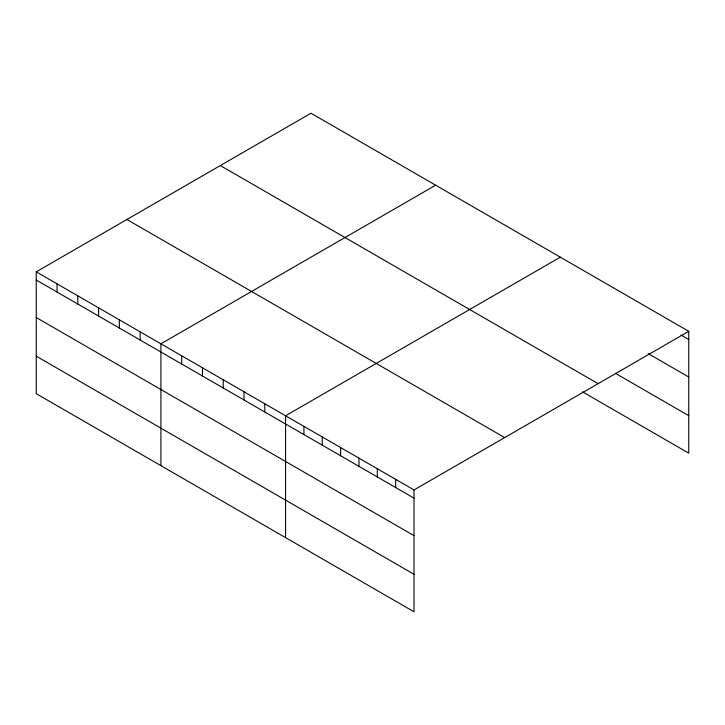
<?xml version="1.0" encoding="UTF-8"?>
<svg xmlns="http://www.w3.org/2000/svg" width="725" height="725" viewBox="0 0 725 725"><rect width="100%" height="100%" fill="white"/><g stroke="black" fill="none" stroke-linecap="round" stroke-linejoin="round"><path stroke-width="1.09" d="M414.011 535.639L414.011 489.937L36.25 271.839L36.25 393.684L414.011 611.782L414.011 535.639L36.25 317.541M582.519 391.835L688.75 453.161L688.75 331.316L310.989 113.218L36.25 271.839M435.653 185.192L160.914 343.813L160.914 465.658M560.307 257.167L285.577 415.778L285.577 537.624M414.011 489.937L688.75 331.316M681.029 335.059L688.75 339.517M648.186 353.601L688.75 377.018M615.353 373.284L688.75 415.661M220.328 165.563L598.089 383.661M126.911 219.494L504.673 437.592M36.25 280.04L414.011 498.138M36.25 356.183L414.011 574.282M395.669 479.343L395.669 487.544M377.317 468.749L377.317 476.95M358.966 458.155L358.966 466.356M340.623 447.561L340.623 455.762M322.272 436.967L322.272 445.168M303.92 426.373L303.92 434.574M264.797 403.789L264.797 411.99M244.017 391.79L244.017 399.992M223.246 379.791L223.246 387.993M202.465 367.802L202.465 376.003M181.685 355.803L181.685 364.004M140.133 331.814L140.133 340.016M119.362 319.816L119.362 328.017M98.582 307.826L98.582 316.028M77.802 295.827L77.802 304.029M57.03 283.828L57.03 292.03"/></g></svg>
